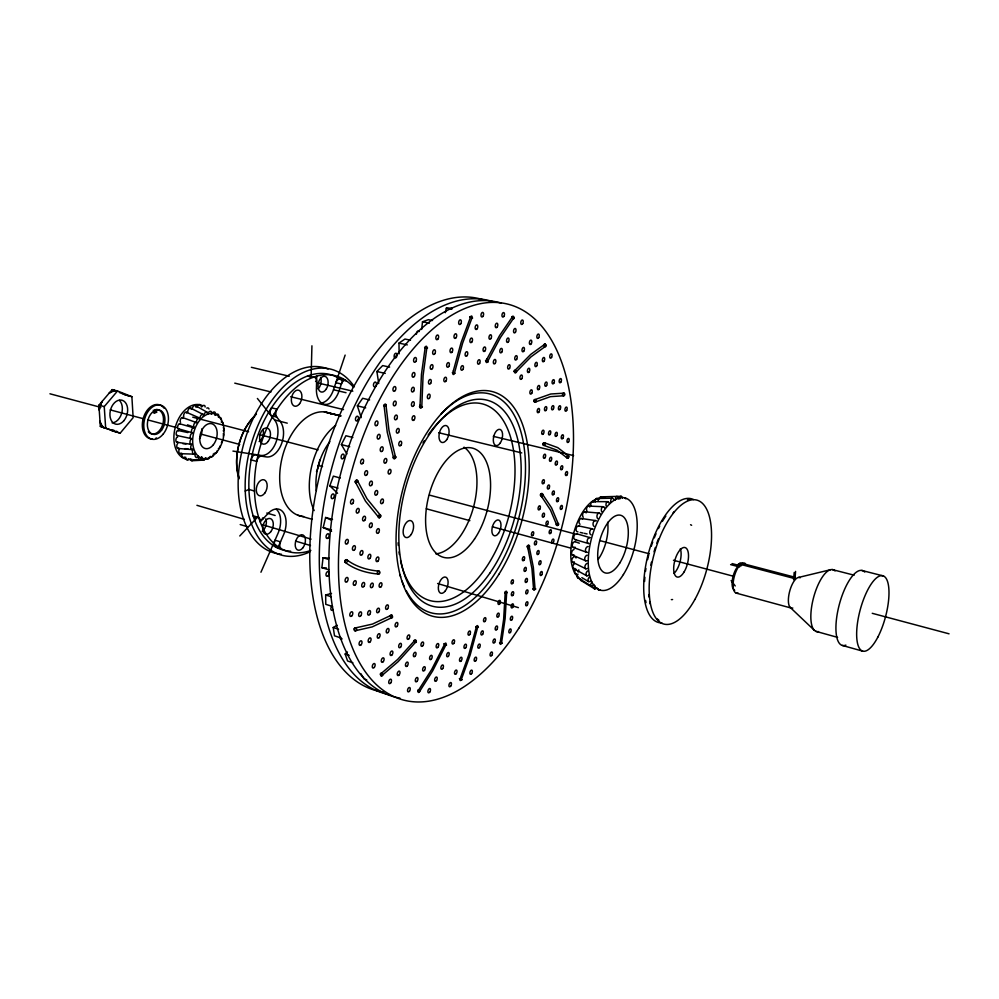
<?xml version="1.0" encoding="UTF-8"?>
<svg xmlns="http://www.w3.org/2000/svg" width="999" height="999" viewBox="0 0 999 999"><rect width="100%" height="100%" fill="white"/><g stroke="black" fill="none" stroke-linecap="round" stroke-linejoin="round"><path stroke-width="1.5" d="M311.126 376.76L311.925 345.804M316.745 376.173L316.408 388.911A19.306 11.626 -77 0 0 325.112 404.42A19.306 11.626 -77 0 0 339.011 391.046L343.119 378.833M793.593 579.707L794.193 572.439M794.992 578.658L795.579 571.403M421.665 329.458L422.502 321.765L428.396 319.68L432.53 320.517M328.696 569.767L321.878 567.682L323.052 557.742L329.133 558.191M445.317 312.712L446.328 308.192L451.898 308.104M331.556 531.368L323.214 527.559L325.624 517.482L332.505 519.455M320.08 403.109A19.268 11.651 -77 0 0 333.504 389.747L345.142 355.082M337.562 493.281L329.807 485.839L333.366 476.136L340.284 477.997M278.246 546.903L283.454 535.039A19.543 11.926 -73.2 0 0 283.366 512.537A19.543 11.926 -73.2 0 0 268.119 513.449L260.165 521.878M260.939 572.24L277.984 533.404A19.505 11.951 -73.2 0 0 276.361 509.265M346.903 453.983L341.383 444.592L345.916 435.739L352.859 437.5M361.238 417.607L357.355 405.856L362.649 398.289L369.593 399.937M120.155 433.179L133.142 417.657L131.88 396.703L117.507 390.996L112.175 389.622L98.913 405.182L100.337 426.373L120.155 433.179L100.337 426.373M105.644 427.834L104.246 406.593L117.507 390.996M383.616 405.432C384.478 407.654 388.786 404.233 384.128 405.157M239.76 535.976L257.417 517.32M378.721 383.529L376.898 371.516L382.667 365.572L389.61 367.12M352.872 662.787L347.577 660.988L345.167 654.02L347.452 651.985M738.386 565.996L742.07 563.399M399.113 353.871L398.988 343.107L404.957 339.036L410.489 340.209M341.221 638.036L334.528 635.826L333.216 627.509L337.163 625.237M544.892 344.168L530.719 354.408L515.022 370.329A1.399 0.724 -77.7 0 0 514.572 372.252A1.399 0.724 -77.7 0 0 515.559 372.54L531.031 356.818L544.93 346.753A1.374 0.699 -78.2 0 0 545.629 345.354A1.374 0.699 -78.2 0 0 545.217 344.118M245.217 491.058L248.888 489.435L254.458 491.021M156.568 412.312L153.334 412.587L156.568 412.312L156.443 409.99L154.97 409.602M478.371 627.272L475.811 626.698M332.517 606.468L325.761 604.32L325.674 594.967L331.531 593.443M475.761 626.598L478.384 627.235M798.701 577.41L830.394 569.755M459.453 678.696L461.963 679.695M461.913 679.757L459.503 678.758M191.858 460.726L203.709 460.127M193.681 459.79L199.95 459.54M600.724 496.865L621.066 496.291M596.628 498.489L612.287 498.214M592.482 501.61L607.717 501.685M427.472 348.027L424.587 347.452L425.961 347.777M184.877 448.688L187.899 448.776M180.095 453.696L193.681 454.095M588.461 506.093L603.259 506.705M321.878 567.682L326.436 567.981M182.904 443.681L186.001 443.943M177.947 448.439L191.87 449.6M584.702 511.8L599.088 513.074M563.898 393.169A1.336 1.161 -82.1 0 0 562.524 394.93A1.336 1.161 -82.1 0 0 564.485 395.354A1.336 1.161 -82.1 0 0 563.898 393.169L550.736 394.006L535.102 399.538A1.374 0.699 -77.2 0 0 534.315 401.186A1.374 0.699 -77.2 0 0 535.039 402.135L550.461 396.64L563.374 395.791A1.336 0.662 -77.3 0 0 564.223 394.867A1.336 0.662 -77.3 0 0 564.16 393.344M176.798 442.232L190.884 444.293M581.555 518.518L595.554 520.579M232.942 451.086L260.677 455.407A19.868 12.425 -75.4 0 0 275.824 442.719A19.868 12.425 -75.4 0 0 274.575 419.942L257.392 398.451M257.904 455.606L266.258 456.905A19.905 12.4 -75.4 0 0 281.393 444.18A19.905 12.4 -75.4 0 0 280.17 421.366L274.213 413.886M426.036 347.702L427.46 348.014M446.328 308.192L451.81 309.278M422.502 321.765L429.395 323.177M398.988 343.107L407.305 344.88M178.009 430.469L187.849 432.567M176.885 435.502L190.934 438.524M578.758 525.936L592.432 528.871M580.257 532.442L582.979 533.041M584.34 533.329L587.087 533.928M376.898 371.516L385.239 373.389M313.074 377.372L307.505 376.061A5.432 3.322 -77.1 0 1 310.277 377.085M315.559 381.356L316.608 381.606A5.482 3.334 -77 0 0 313.074 377.347M251.361 367.307L289.223 376.223M317.994 382.992L352.834 391.183M333.504 389.747L346.016 392.707M493.294 436.351L573.601 455.606M357.355 405.856L365.696 407.867M340.734 415.859L324.338 411.925L340.622 415.984M234.765 383.141L271.016 391.958M290.659 396.728L343.519 409.59M438.673 432.717L521.753 452.922M277.123 409.203L271.516 407.804A5.532 3.447 -76.1 0 0 271.141 415.646L276.748 417.058A5.582 3.472 -76.1 0 1 277.11 409.19M328.933 412.937L340.721 415.921M274.575 419.942L287.262 423.164M861.837 570.454L883.453 575.973M832.217 569.567L854.145 575.187M341.383 444.592L349.712 446.728M127.897 395.666L131.88 396.703M192.745 417.182L248.601 431.768M259.166 434.528L318.044 449.887M153.209 410.252L154.67 410.639L154.808 412.974M732.042 563.598L741.021 565.958M730.606 564.61L739.585 566.97M98.913 405.182L104.246 406.593M49.95 393.793L100.837 407.38M110.19 409.877L143.319 418.718M147.84 419.93L176.461 427.56M200.549 434.003L239.71 444.455M318.019 465.359L322.54 466.558M429.47 495.104L574.05 533.703M599.65 540.546L649.35 553.808M673.451 560.239L733.691 576.323M872.239 613.311L949.05 633.816M736.176 593.106L790.933 607.979M426.273 508.778L469.867 520.641M492.407 526.785L570.566 548.064M329.807 485.839L338.099 488.111M815.783 631.318L837.599 637.374M842.369 645.454L862.661 651.136M297.627 515.159L312.312 519.355M576.773 533.816L590.184 537.674A3.047 2.048 -73.9 0 0 587.287 540.222A3.047 2.048 -73.9 0 0 588.786 543.556M179.645 423.763L193.481 427.734M178.284 428.733L192.12 432.729M575.024 539.597L588.423 543.493M323.214 527.559L331.456 529.945M266.783 513.049L275.137 515.484M262.512 517.994L263.549 518.294A5.544 3.422 -73.4 0 1 258.641 517.432L253.122 515.796A5.495 3.409 -73.4 0 0 257.155 517.42M196.928 505.319L244.38 519.368M262.175 524.637L311.101 539.123M240.197 524.55L247.677 526.785M295.529 541.083L310.489 545.541M437.612 583.516L518.381 607.629M323.052 557.742L328.521 559.39M325.674 594.967L331.094 596.678M333.216 627.509L338.586 629.258M345.167 654.02L349.151 655.356M366.77 679.882L364.148 678.983L360.801 673.601M575.374 541.77L579.345 543.206M182.505 417.532L195.954 422.402M187.437 424.825L194.156 427.26M573.438 547.489L586.65 552.31M112.175 389.622L116.496 391.333M119.368 392.47L126.573 395.329M572.477 555.069L585.589 560.776M186.264 412.2L199.176 417.844M325.624 517.482L331.181 520.067M572.539 562.175L585.651 568.718M190.547 408.067L202.834 414.298M573.463 568.481L586.65 575.736M195.305 405.532L206.905 412.112M581.843 577.634L588.536 581.58M577.647 577.734L591.233 586.013M580.744 580.344L594.642 588.898M789.909 607.13L814.297 630.269M568.219 455.681L557.767 447.639L544.343 442.744A1.349 1.161 -77.1 0 0 542.907 444.468A1.349 1.161 -77.1 0 0 544.867 444.942A1.349 1.161 -77.1 0 0 544.343 442.744A1.349 0.674 -76.4 0 0 543.381 443.906A1.349 0.674 -76.4 0 0 543.731 445.354L556.98 450.162L567.245 458.017A1.311 0.637 -76.3 0 0 568.181 457.492A1.311 0.637 -76.3 0 0 568.306 455.819M731.106 580.569L735.214 585.951M574.325 561.888A3.009 1.898 -63.5 0 1 571.84 559.69A3.009 1.898 -63.5 0 1 575.436 556.918M575.911 557.579A3.009 1.898 -63.5 0 1 576.036 558.004M587.424 568.431A3.034 1.886 -63.5 0 1 584.865 567.307A3.034 1.886 -63.5 0 1 587.012 563.386M574.837 568.406A2.997 1.798 -61.2 0 1 572.777 567.145A2.997 1.798 -61.2 0 1 574.575 563.536M588.798 575.112A3.022 1.786 -61.2 0 1 586.051 574.924A3.022 1.786 -61.2 0 1 587.599 570.916M578.796 569.842A2.997 1.686 -59.6 0 1 578.146 571.99M576.51 573.651A2.997 1.686 -59.6 0 1 574.6 572.664A2.997 1.686 -59.6 0 1 576.073 569.23M590.846 580.719A3.009 1.673 -59.6 0 1 588.074 581.006A3.009 1.673 -59.6 0 1 589.447 577.06M578.883 577.622A2.985 1.561 -58.6 0 1 577.197 577.072A2.985 1.561 -58.6 0 1 577.984 574.15M593.968 584.465A2.997 1.548 -58.6 0 1 591.021 585.826A2.997 1.548 -58.6 0 1 591.92 582.005M582.067 580.094A2.972 1.424 -58.4 0 1 580.344 578.858M596.94 587.712A2.985 1.411 -58.4 0 1 594.48 588.773A2.985 1.411 -58.4 0 1 594.954 585.651M599.974 589.685A2.972 1.274 -58.7 0 1 598.239 588.898M624.55 498.014A2.972 1.224 88.9 0 1 625.849 498.888M604.095 496.99A2.972 1.374 88.4 0 1 605.107 496.953M619.792 499.025A2.985 1.349 88.4 0 1 620.866 496.328A2.985 1.349 88.4 0 1 622.377 498.126M599.35 499.05A2.972 1.498 88.4 0 1 601.71 497.514M615.446 499.987A2.997 1.486 88.4 0 1 616.595 496.428A2.997 1.486 88.4 0 1 618.369 499.063M595.104 502.11A2.985 1.636 89 0 1 595.754 499.013A2.985 1.636 89 0 1 597.577 498.988M598.126 500.087A2.985 1.636 89 0 1 598.251 500.599M610.826 502.11A3.009 1.623 89 0 1 611.85 498.351A3.009 1.623 89 0 1 613.898 500.324M590.946 506.031A2.997 1.748 -89.7 0 1 591.271 502.485A2.997 1.748 -89.7 0 1 593.356 501.973M606.193 506.143A3.022 1.748 -89.7 0 1 606.98 501.985A3.022 1.748 -89.7 0 1 609.34 503.521M587 511.213A3.009 1.861 -87.6 0 1 587.137 506.955A3.009 1.861 -87.6 0 1 589.772 507.005M601.798 511.85A3.022 1.848 -87.6 0 1 602.072 507.392A3.022 1.848 -87.6 0 1 604.757 508.041M583.279 517.282A3.009 1.948 -84.9 0 1 583.191 512.774A3.009 1.948 -84.9 0 1 586.113 512.887M597.664 518.593A3.034 1.936 -84.9 0 1 597.502 514.173A3.034 1.936 -84.9 0 1 600.387 513.961M580.019 524.238A3.022 1.998 -81.6 0 1 579.47 519.917A3.022 1.998 -81.6 0 1 582.529 519.168M594.018 526.348A3.034 1.998 -81.6 0 1 593.356 522.24A3.034 1.998 -81.6 0 1 596.253 520.929M577.934 531.868A3.022 2.035 -77.8 0 1 576.173 528.384A3.022 2.035 -77.8 0 1 579.27 526.148M591.021 534.777A3.047 2.035 -77.8 0 1 589.959 530.919A3.047 2.035 -77.8 0 1 592.944 529.083M575.786 539.635A3.022 2.048 -73.9 0 1 573.913 536.213A3.022 2.048 -73.9 0 1 577.285 534.115M575.024 547.115A3.022 2.023 -70 0 1 572.252 545.392A3.022 2.023 -70 0 1 574.999 541.708M587.412 552.335A3.047 2.023 -70 0 1 585.501 549.65A3.047 2.023 -70 0 1 588.236 546.49M578.583 577.197A41.471 19.456 -75.1 0 1 573.713 533.054A41.471 19.456 -75.1 0 1 600.187 498.226M607.642 522.29A29.62 13.886 -75.1 0 1 598.126 559.477M574.038 554.92A3.009 1.973 -66.5 0 1 571.565 553.221A3.009 1.973 -66.5 0 1 574.025 549.5M586.962 560.726A3.034 1.973 -66.5 0 1 584.69 558.791A3.034 1.973 -66.5 0 1 587.162 555.182M690.559 524.725A38.824 16.608 -75.1 0 1 691.633 525.299M672.589 599.525A38.824 16.608 -75.1 0 1 671.353 599.612M658.915 620.267A62.575 26.786 -75.1 0 1 657.33 618.93M650.099 603.821A62.575 26.786 -75.1 0 1 649.675 601.648M649.013 597.002A62.575 26.786 -75.1 0 1 648.801 594.542M650.824 565.172A62.575 26.786 -75.1 0 1 651.41 562.2M654.02 551.81A62.575 26.786 -75.1 0 1 655.369 547.44M656.842 543.131A62.575 26.786 -75.1 0 1 658.428 538.936M672.814 513.299A62.575 26.786 -75.1 0 1 674.263 511.575M646.028 602.672A62.487 26.861 -75.1 0 1 645.591 600.486M644.592 581.468A62.487 26.861 -75.1 0 1 644.879 577.235M645.504 571.44A62.487 26.861 -75.1 0 1 645.928 568.506M647.614 559.602A62.487 26.861 -75.1 0 1 648.688 555.144M651.236 546.341A62.487 26.861 -75.1 0 1 652.709 542.045M654.308 537.862A62.487 26.861 -75.1 0 1 656.006 533.791M658.428 528.596A62.487 26.861 -75.1 0 1 659.702 526.111M662.349 521.416A62.487 26.861 -75.1 0 1 665.821 516.071M687.424 499.9A62.487 26.861 -75.1 0 1 689.397 499.962M661.85 622.901A64.011 27.522 -75.1 0 1 648.014 554.957A64.011 27.522 -75.1 0 1 693.506 499.537M680.344 548.688A15.222 6.556 -75.1 0 1 674 573.401M845.866 645.104A38.761 13.424 -75.1 0 1 839.085 605.369A38.761 13.424 -75.1 0 1 864.747 572.077M818.531 631.58A32.005 11.501 -75.1 0 1 813.661 597.252A32.005 11.501 -75.1 0 1 835.027 570.953M792.806 608.029A15.847 5.919 -75.1 0 1 789.447 592.17A15.847 5.919 -75.1 0 1 800.174 577.797M734.715 590.309A13.249 5.307 -75.1 0 1 733.204 575.861A13.249 5.307 -75.1 0 1 741.807 564.785M738.074 593.006A15.572 6.219 -75.1 0 1 734.165 577.01A15.572 6.219 -75.1 0 1 745.466 563.698M152.173 438.998A17.57 11.876 -75.1 0 1 144.018 416.084A17.57 11.876 -75.1 0 1 164.011 408.141M156.543 437.949A17.57 11.876 -75.1 0 1 155.669 438.324M156.231 409.44A12.537 8.479 -75.1 0 1 162.45 425.337A12.537 8.479 -75.1 0 1 148.302 431.793M399.925 698.076A204.021 109.266 -75.1 0 1 340.284 475.037A204.021 109.266 -75.1 0 1 501.361 303.172M345.092 560.414A1.536 1.236 -53.1 0 1 347.277 560.214A1.536 1.236 -53.1 0 1 346.291 562.487A1.536 1.236 -53.1 0 1 344.755 561.176M441.158 413.873A113.299 60.127 -75.1 0 1 520.491 430.407A113.299 60.127 -75.1 0 1 491.058 579.22A113.299 60.127 -75.1 0 1 406.218 590.584M404.433 586.937A113.299 60.127 -75.1 0 1 402.035 581.043M400.624 576.848A113.299 60.127 -75.1 0 1 400.012 574.75M383.304 692.07A202.647 110.277 -75.1 0 1 320.629 471.091A202.647 110.277 -75.1 0 1 482.604 299.588M389.51 694.717A203.334 109.778 -75.1 0 1 331.556 468.718A203.334 109.778 -75.1 0 1 494.567 302.235M416.471 334.128A2.398 1.361 -78.4 0 1 417.395 331.356A2.398 1.361 -78.4 0 1 419.056 331.593M333.129 609.552A2.41 1.386 -72.1 0 1 330.944 609.465A2.41 1.386 -72.1 0 1 332.155 605.943M342.12 638.848A2.385 1.349 -71.6 0 1 340.659 638.923A2.385 1.349 -71.6 0 1 340.409 636.838M428.159 435.04A101.761 54.208 -75.1 0 1 509.515 433.878A101.761 54.208 -75.1 0 1 477.634 578.671A101.761 54.208 -75.1 0 1 400.524 560.589M399.375 554.482A101.761 54.208 -75.1 0 1 399.013 551.96M398.301 545.454A101.761 54.208 -75.1 0 1 398.114 542.769M422.989 442.982A101.761 54.208 -75.1 0 1 424.438 440.646M464.011 447.177A56.206 30.295 -75.1 0 1 473.651 506.605A56.206 30.295 -75.1 0 1 435.839 553.858M191.858 459.24A28.059 18.444 -75.1 0 1 174.688 429.807A28.059 18.444 -75.1 0 1 202.647 405.769M202.023 428.658A12.75 8.392 -75.1 0 1 199.45 438.886M191.583 443.968A2.585 1.224 -81.8 0 1 189.972 442.532A2.585 1.224 -81.8 0 1 191.346 439.185M177.622 441.795A2.585 1.236 -81.8 0 1 175.874 440.247A2.585 1.236 -81.8 0 1 177.622 437.15M191.383 438.461A2.585 1.186 -78 0 1 190.272 436.163A2.585 1.186 -78 0 1 192.058 433.466M177.46 435.377A2.585 1.199 -78 0 1 176.274 432.767A2.585 1.199 -78 0 1 178.409 430.781M192.345 432.729A2.585 1.174 -73.9 0 1 191.683 429.87A2.585 1.174 -73.9 0 1 193.769 427.897M178.771 428.658A2.585 1.186 -73.9 0 1 177.872 425.761A2.585 1.186 -73.9 0 1 180.17 424.288M194.056 427.21A2.585 1.199 -70 0 1 194.218 423.751A2.585 1.199 -70 0 1 196.353 422.852M180.607 422.327A2.585 1.211 -70 0 1 180.881 418.656A2.585 1.211 -70 0 1 183.004 418.306M196.741 422.265A2.585 1.249 -66.2 0 1 197.615 418.593A2.585 1.249 -66.2 0 1 199.625 418.706M183.816 416.608A2.572 1.274 -66.2 0 1 184.678 412.937A2.572 1.274 -66.2 0 1 186.726 413.062M200.087 418.256A2.585 1.336 -62.9 0 1 201.798 414.51A2.585 1.336 -62.9 0 1 203.297 416.158M187.8 412A2.572 1.349 -62.9 0 1 189.186 408.504A2.572 1.349 -62.9 0 1 191.096 409.103M203.871 415.434A2.572 1.436 -60.1 0 1 206.006 412.125A2.572 1.436 -60.1 0 1 207.305 414.11M192.295 409.215A2.572 1.449 -60.1 0 1 194.068 405.681A2.572 1.449 -60.1 0 1 195.804 407.105M207.804 414.011A2.572 1.548 -58.1 0 1 210.439 411.238A2.572 1.548 -58.1 0 1 211.164 413.973M196.953 407.08A2.56 1.548 -58.1 0 1 199.113 404.595A2.56 1.548 -58.1 0 1 200.624 405.994M211.638 414.073A2.56 1.661 -57 0 1 214.535 412.013A2.56 1.661 -57 0 1 214.822 415.109M201.598 407.068A2.547 1.661 -57 0 1 203.858 405.382A2.547 1.661 -57 0 1 205.12 407.018M215.522 415.022A2.56 1.773 -57 0 1 218.107 414.323A2.56 1.773 -57 0 1 218.344 417.07M206.768 408.116A2.547 1.773 -57 0 1 208.991 409.041M219.256 417.582A2.547 1.873 -58.3 0 1 221.229 419.98M221.204 421.965A2.547 1.961 -61.1 0 1 222.777 425.099M223.277 427.684A2.535 2.023 -65.3 0 1 223.264 430.919M223.239 433.728A2.535 2.06 -70.7 0 1 223.314 436.001M222.178 441.133A2.535 2.06 -76.7 0 1 221.328 442.794M219.98 446.066A2.535 2.035 -82.5 0 1 218.331 448.638M216.945 451.024A2.547 1.986 -87.3 0 1 214.323 453.196M213.311 453.946A2.547 1.911 89.2 0 1 212.412 456.543A2.547 1.911 89.2 0 1 210.265 456.368M209.34 457.167A2.547 1.823 87.3 0 1 207.929 459.178A2.547 1.823 87.3 0 1 206.031 458.029M205.282 457.967A2.56 1.711 86.7 0 1 203.309 460.077A2.56 1.711 86.7 0 1 201.898 456.93M192.907 460.102A2.547 1.711 86.7 0 1 190.11 458.941M201.398 457.092A2.572 1.598 87.4 0 1 199.513 459.478A2.572 1.598 87.4 0 1 198.314 455.944M188.649 458.941A2.56 1.598 87.4 0 1 186.763 459.865A2.56 1.598 87.4 0 1 185.689 457.13M197.852 455.906A2.572 1.486 89 0 1 195.742 457.13A2.572 1.486 89 0 1 195.292 453.321M184.353 457.03A2.56 1.486 89 0 1 182.342 456.93A2.56 1.486 89 0 1 182.168 453.496M194.88 453.084A2.585 1.374 -88.5 0 1 192.807 453.346A2.585 1.374 -88.5 0 1 193.019 449.463M181.119 453.022A2.572 1.386 -88.5 0 1 179.121 452.772A2.572 1.386 -88.5 0 1 179.42 449.075M192.795 448.901A2.585 1.286 -85.4 0 1 190.859 448.426A2.585 1.286 -85.4 0 1 191.683 444.642M178.684 448.027A2.572 1.299 -85.4 0 1 176.873 447.065A2.572 1.299 -85.4 0 1 177.747 443.494M119.356 400.349A12.338 8.579 -75.1 0 1 121.516 413.823A12.338 8.579 -75.1 0 1 112.113 422.877M113.749 430.082A20.117 13.986 -75.1 0 1 111.488 430.482A32.88 1.399 17.6 0 0 116.371 432.142A32.305 19.88 -29.1 0 1 116.683 431.118M128.084 395.716A32.83 2.073 17.8 0 1 123.202 393.993M303.609 516.508A53.521 32.143 -75.1 0 1 282.779 455.232A53.521 32.143 -75.1 0 1 331.768 414.21M310.851 550.424A91.034 54.695 -75.1 0 1 259.116 450.636A91.034 54.695 -75.1 0 1 353.346 387.05M290.647 551.211A90.834 54.82 -75.1 0 1 254.957 443.981A90.834 54.82 -75.1 0 1 341.708 380.182M309.902 551.835A96.191 58.054 -75.1 0 1 250.462 446.928A96.191 58.054 -75.1 0 1 354.395 386.788M314.161 510.576A54.121 31.756 -75.1 0 1 335.689 425.337M316.358 490.759A43.894 25.749 -75.1 0 1 329.87 441.695M319.767 459.765A25.237 15.272 -75.1 0 1 316.496 471.665M281.368 554.22A95.929 58.217 -75.1 0 1 242.769 447.515A95.929 58.217 -75.1 0 1 328.109 368.993M265.771 518.843A8.129 5.007 -73.2 0 1 262.138 531.356M320.567 377.31A8.029 4.883 -77.1 0 1 318.094 388.948M263.012 429.37A8.279 5.207 -75.4 0 1 259.141 441.57M239.223 477.659A43.494 27.123 -75.1 0 1 254.67 416.458M239.036 478.846A46.129 28.721 -75.1 0 1 256.431 414.148M420.042 405.219L420.03 407.117A1.498 0.837 -76.8 0 0 420.916 408.154A1.498 0.837 -76.8 0 0 421.803 406.343L423.077 375.674L426.848 347.864A1.511 0.849 -78.1 0 0 426.286 346.253A1.511 0.849 -78.1 0 0 425.162 347.615L421.466 374.238L420.042 405.219M422.415 406.705L419.43 406.705L422.377 406.855M417.707 690.396C419.43 694.055 421.241 689.934 417.719 690.321M505.182 592.956L503.658 619.218L500.137 643.119A1.336 0.662 -72.9 0 0 500.574 644.33A1.336 0.662 -72.9 0 0 501.535 642.981L505.119 618.643L506.68 592.057A1.336 0.674 -73.8 0 0 505.956 591.283A1.336 0.674 -73.8 0 0 505.182 592.956C503.409 590.709 510.289 593.244 505.182 592.956M738.536 563.848L738.348 566.645L739.784 565.634L739.972 562.849L795.104 577.285A15.809 5.919 -75.1 0 0 793.706 578.334L738.536 563.848M535.626 588.973L533.004 589.01L535.626 588.973M469.917 316.895L472.627 318.044L469.98 316.82M485.576 360.527L488.174 361.75L485.576 360.527M453.321 370.916L452.872 372.839A1.474 0.812 -77.6 0 0 453.321 374.475A1.474 0.812 -77.6 0 0 454.433 373.251L455.057 373.364L452.285 372.739L454.433 373.251L462.574 343.306L471.89 318.157A1.474 0.799 -78.7 0 0 471.828 316.183A1.474 0.799 -78.7 0 0 470.654 316.783L461.126 342.445L453.321 370.916M476.361 626.91L468.806 654.732L460.127 678.783A1.374 0.699 -72 0 0 460.189 680.456A1.374 0.699 -72 0 0 461.301 679.62L470.129 655.144L477.772 626.972A1.361 0.699 -73 0 0 477.385 625.611A1.361 0.699 -73 0 0 476.361 626.91L476.461 626.935M444.068 643.856L446.59 645.054L444.118 643.818M444.755 643.918L431.693 669.455L418.531 690.184A1.424 0.737 -71.4 0 0 418.156 692.12A1.424 0.737 -71.4 0 0 419.28 691.97L432.679 670.853L445.891 644.992A1.399 0.724 -72.4 0 0 445.904 643.219A1.399 0.724 -72.4 0 0 444.755 643.918L444.755 643.918M487.1 358.791L486.313 360.402A1.436 0.774 -77.9 0 0 486.288 362.35A1.436 0.774 -77.9 0 0 487.425 361.863L500.487 337.425L513.249 318.743A1.424 0.749 -78.7 0 0 513.636 316.758A1.424 0.749 -78.7 0 0 512.599 316.571L499.562 335.614L487.1 358.791M415.472 642.345L398.089 661.688L381.643 675.774A1.474 0.799 -71.3 0 1 380.681 675.137A1.474 0.799 -71.3 0 1 381.493 673.239L397.652 659.44L414.822 640.347A1.436 0.762 -72.2 0 1 415.934 640.384A1.436 0.762 -72.2 0 1 415.472 642.345M502.135 643.319L499.537 642.819L502.135 643.306M391.408 617.844L372.24 626.885L355.107 630.781A1.511 0.849 -71.9 0 1 354.495 629.395A1.511 0.849 -71.9 0 1 355.656 627.872L372.465 624.075L391.383 615.184A1.474 0.799 -72.5 0 1 392.282 616.008A1.474 0.799 -72.5 0 1 391.408 617.844M378.209 574.025C366.583 573.076 354.895 569.617 345.479 562.537A1.536 0.887 -73.1 0 1 345.354 560.589A1.536 0.887 -73.1 0 1 346.703 559.752C355.956 566.733 367.445 570.154 378.883 571.116A1.498 0.837 -73.2 0 1 379.395 572.652A1.498 0.837 -73.2 0 1 378.209 574.025M346.091 380.656L340.572 379.383A5.307 3.172 -77.1 0 0 335.864 382.717L341.383 384.003A5.357 3.184 -77.1 0 1 346.104 380.644M386.089 405.107L385.976 405.082A1.548 0.887 -76.7 0 0 384.965 404.145A1.548 0.887 -76.7 0 0 384.116 406.081L387.225 432.117L393.706 458.316A1.511 0.862 -75.6 0 0 394.892 458.529A1.511 0.862 -75.6 0 0 395.379 456.443L389.011 430.606L385.976 405.082M261.476 456.168L255.881 454.657A5.557 3.484 -74.7 0 0 251.136 459.89L256.731 461.401A5.594 3.496 -74.8 0 1 261.476 456.156M280.469 541.845L275 540.197A5.382 3.259 -72.9 0 0 275.811 547.102L281.268 548.751A5.432 3.272 -72.9 0 1 280.457 541.845M378.871 517.557L365.522 501.211L355.644 482.554A1.548 0.899 -74.9 0 1 356.044 480.407A1.548 0.899 -74.9 0 1 357.342 480.457L367.008 498.776L380.157 514.922A1.511 0.862 -74.3 0 1 380.169 516.908A1.511 0.862 -74.3 0 1 378.871 517.557M541.683 496.728L541.046 495.929A1.324 0.662 -75.6 0 1 541.096 494.18A1.324 0.662 -75.6 0 1 542.107 493.631L551.61 507.892L558.104 523.451A1.299 0.637 -75.1 0 1 557.742 525.249A1.299 0.637 -75.1 0 1 556.83 525.249L550.437 509.977L541.683 496.728M527.959 548.563L527.634 547.277A1.324 0.662 -74.6 0 1 528.071 545.454A1.324 0.662 -74.6 0 1 528.995 545.566L533.341 567.295L535.027 588.473A1.311 0.637 -74 0 1 534.328 590.147A1.311 0.637 -74 0 1 533.603 589.51L531.943 568.718L527.959 548.563M623.401 574.537A47.74 21.928 -75.1 0 0 626.498 498.426A47.74 21.928 -75.1 0 0 588.286 559.14A47.74 21.928 -75.1 0 0 623.401 574.537M619.792 562.986A29.833 13.699 -75.1 0 0 621.515 515.559A29.833 13.699 -75.1 0 0 597.727 553.771A29.833 13.699 -75.1 0 0 619.792 562.986M694.854 599.525A64.136 27.41 -75.1 0 0 697.09 500.174A64.136 27.41 -75.1 0 0 649.175 586.575A64.136 27.41 -75.1 0 0 694.854 599.525M684.215 571.765A15.26 6.518 -75.1 0 0 685.376 547.652A15.26 6.518 -75.1 0 0 673.701 567.432A15.26 6.518 -75.1 0 0 684.215 571.765M877.771 637.262A39.011 13.137 -75.1 0 0 883.715 576.098A39.011 13.137 -75.1 0 0 857.005 627.072A39.011 13.137 -75.1 0 0 877.771 637.262M163.224 434.016A17.582 11.876 -75.1 0 0 161.301 405.344A17.582 11.876 -75.1 0 0 143.831 427.048A17.582 11.876 -75.1 0 0 163.224 434.016M161.551 430.207A12.55 8.467 -75.1 0 0 159.503 410.04A12.55 8.467 -75.1 0 0 147.44 426.161A12.55 8.467 -75.1 0 0 161.551 430.207M518.731 628.359A204.72 108.741 -75.1 0 0 510.826 304.982A204.72 108.741 -75.1 0 0 338.536 573.264A204.72 108.741 -75.1 0 0 518.731 628.359M379.495 573.513A1.498 1.236 -84.9 0 0 378.783 571.091A1.498 1.236 -84.9 0 0 377.385 573.114A1.498 1.236 -84.9 0 0 379.495 573.513M390.222 616.221A1.474 1.061 60.6 0 0 392.045 617.832A1.474 1.061 60.6 0 0 391.92 615.496A1.474 1.061 60.6 0 0 390.222 616.221M354.295 628.596A1.511 1.211 86.1 0 0 355.444 630.831A1.511 1.211 86.1 0 0 356.406 628.546A1.511 1.211 86.1 0 0 354.295 628.596M414.185 641.358A1.436 0.724 39.4 0 0 416.246 642.27A1.436 0.724 39.4 0 0 415.01 640.421A1.436 0.724 39.4 0 0 414.185 641.358M380.432 674.313A1.461 0.987 55.1 0 0 382.355 675.736A1.461 0.987 55.1 0 0 381.918 673.463A1.461 0.987 55.1 0 0 380.432 674.313M527.822 547.315A1.336 0.874 -14.3 0 0 529.62 546.116A1.336 0.874 -14.3 0 0 527.522 545.829A1.336 0.874 -14.3 0 0 527.822 547.315M541.608 495.941A1.336 1.086 -38.7 0 0 542.632 493.968A1.336 1.086 -38.7 0 0 540.496 494.43A1.336 1.086 -38.7 0 0 541.608 495.941M557.005 525.287A1.299 0.899 -17 0 0 558.716 524.013A1.299 0.899 -17 0 0 556.655 523.763A1.299 0.899 -17 0 0 557.005 525.287M567.807 458.017A1.311 1.086 -42.8 0 0 568.756 456.019A1.311 1.086 -42.8 0 0 566.645 456.518A1.311 1.086 -42.8 0 0 567.807 458.017M533.916 400.512A1.361 1.099 65.1 0 0 535.564 402.098A1.361 1.099 65.1 0 0 535.714 399.875A1.361 1.099 65.1 0 0 533.916 400.512M514.235 371.478A1.399 0.874 41.3 0 0 516.308 372.39A1.399 0.874 41.3 0 0 515.334 370.429A1.399 0.874 41.3 0 0 514.235 371.478M543.756 345.292A1.374 1.086 61.5 0 0 545.554 346.665A1.374 1.086 61.5 0 0 545.417 344.405A1.374 1.086 61.5 0 0 543.756 345.292M511.863 317.719A1.424 0.849 38.8 0 0 513.998 318.594A1.424 0.849 38.8 0 0 512.912 316.671A1.424 0.849 38.8 0 0 511.863 317.719M394.043 458.366A1.511 0.924 -17.1 0 0 395.991 456.943A1.511 0.924 -17.1 0 0 393.594 456.843A1.511 0.924 -17.1 0 0 394.043 458.366M379.62 517.519A1.511 1.186 -44.6 0 0 380.631 515.222A1.511 1.186 -44.6 0 0 378.284 515.959A1.511 1.186 -44.6 0 0 379.62 517.519M355.994 482.604A1.548 1.011 -22.1 0 0 357.954 480.994A1.548 1.011 -22.1 0 0 355.532 480.919A1.548 1.011 -22.1 0 0 355.994 482.604M362.937 463.149A2.485 1.436 -75.4 0 0 362.762 459.178A2.485 1.436 -75.4 0 0 360.564 462.375A2.485 1.436 -75.4 0 0 362.937 463.149M366.97 474.625A2.473 1.424 -75.2 0 0 366.783 470.691A2.473 1.424 -75.2 0 0 364.61 473.888A2.473 1.424 -75.2 0 0 366.97 474.625M371.715 485.027A2.46 1.411 -75 0 0 371.578 481.106A2.46 1.411 -75 0 0 369.393 484.265A2.46 1.411 -75 0 0 371.715 485.027M377.01 494.443A2.435 1.386 -74.8 0 0 376.948 490.521A2.435 1.386 -74.8 0 0 374.75 493.581A2.435 1.386 -74.8 0 0 377.01 494.443M382.717 502.984A2.423 1.374 -74.7 0 0 382.767 499.038A2.423 1.374 -74.7 0 0 380.532 501.973A2.423 1.374 -74.7 0 0 382.717 502.984M401.061 445.067A2.423 1.361 -76 0 0 400.861 441.208A2.423 1.361 -76 0 0 398.788 444.38A2.423 1.361 -76 0 0 401.061 445.067M398.651 432.267A2.435 1.374 -76.2 0 0 398.376 428.434A2.435 1.374 -76.2 0 0 396.341 431.68A2.435 1.374 -76.2 0 0 398.651 432.267M396.69 419.056A2.448 1.386 -76.5 0 0 396.591 415.097A2.448 1.386 -76.5 0 0 394.443 418.144A2.448 1.386 -76.5 0 0 396.69 419.056M395.517 405.107A2.448 1.399 -76.8 0 0 395.404 401.123A2.448 1.399 -76.8 0 0 393.256 404.183A2.448 1.399 -76.8 0 0 395.517 405.107M395.304 390.447A2.46 1.411 -77.1 0 0 394.992 386.551A2.46 1.411 -77.1 0 0 392.944 389.822A2.46 1.411 -77.1 0 0 395.304 390.447M429.483 398.039A2.398 1.336 -77.1 0 0 429.383 394.155A2.398 1.336 -77.1 0 0 427.335 397.165A2.398 1.336 -77.1 0 0 429.483 398.039M430.681 383.341A2.398 1.336 -77.4 0 0 430.494 379.483A2.398 1.336 -77.4 0 0 428.484 382.58A2.398 1.336 -77.4 0 0 430.681 383.341M432.442 368.506A2.41 1.336 -77.7 0 0 432.192 364.66A2.41 1.336 -77.7 0 0 430.219 367.819A2.41 1.336 -77.7 0 0 432.442 368.506M434.877 353.634A2.41 1.349 -78 0 0 434.59 349.787A2.41 1.349 -78 0 0 432.642 352.972A2.41 1.349 -78 0 0 434.877 353.634M438.074 338.873A2.41 1.349 -78.3 0 0 437.799 335.015A2.41 1.349 -78.3 0 0 435.851 338.186A2.41 1.349 -78.3 0 0 438.074 338.873M462.962 369.33A2.348 1.274 -77.7 0 0 462.637 365.646A2.348 1.274 -77.7 0 0 460.801 368.831A2.348 1.274 -77.7 0 0 462.962 369.33M467.182 355.507A2.348 1.274 -78 0 0 467.008 351.723A2.348 1.274 -78 0 0 465.097 354.745A2.348 1.274 -78 0 0 467.182 355.507M471.978 341.82A2.348 1.274 -78.3 0 0 471.728 338.074A2.348 1.274 -78.3 0 0 469.867 341.159A2.348 1.274 -78.3 0 0 471.978 341.82M477.26 328.634A2.348 1.261 -78.5 0 0 476.985 324.9A2.348 1.261 -78.5 0 0 475.149 328.022A2.348 1.261 -78.5 0 0 477.26 328.634M483.091 316.146A2.348 1.261 -78.8 0 0 482.817 312.412A2.348 1.261 -78.8 0 0 480.994 315.509A2.348 1.261 -78.8 0 0 483.091 316.146M495.292 363.211A2.285 1.211 -77.9 0 0 495.192 359.49A2.285 1.211 -77.9 0 0 493.331 362.4A2.285 1.211 -77.9 0 0 495.292 363.211M501.798 352.073A2.285 1.211 -78.1 0 0 501.61 348.414A2.285 1.211 -78.1 0 0 499.8 351.398A2.285 1.211 -78.1 0 0 501.798 352.073M508.528 341.633A2.273 1.199 -78.3 0 0 508.304 338.012A2.273 1.199 -78.3 0 0 506.543 341.046A2.273 1.199 -78.3 0 0 508.528 341.633M515.521 332.068A2.273 1.186 -78.5 0 0 515.272 328.471A2.273 1.186 -78.5 0 0 513.536 331.518A2.273 1.186 -78.5 0 0 515.521 332.068M522.739 323.626A2.26 1.174 -78.6 0 0 522.514 320.017A2.26 1.174 -78.6 0 0 520.779 323.039A2.26 1.174 -78.6 0 0 522.739 323.626M521.803 378.621A2.235 1.149 -77.6 0 0 521.728 375.025A2.235 1.149 -77.6 0 0 519.93 377.872A2.235 1.149 -77.6 0 0 521.803 378.621M529.27 371.79A2.223 1.136 -77.7 0 0 529.133 368.244A2.223 1.136 -77.7 0 0 527.397 371.153A2.223 1.136 -77.7 0 0 529.27 371.79M536.75 365.846A2.21 1.124 -77.8 0 0 536.575 362.337A2.21 1.124 -77.8 0 0 534.877 365.272A2.21 1.124 -77.8 0 0 536.75 365.846M544.193 360.976A2.198 1.111 -77.9 0 0 544.03 357.48A2.198 1.111 -77.9 0 0 542.345 360.402A2.198 1.111 -77.9 0 0 544.193 360.976M551.573 357.38A2.185 1.099 -78 0 0 551.436 353.896A2.185 1.099 -78 0 0 549.75 356.78A2.185 1.099 -78 0 0 551.573 357.38M538.961 412.013A2.173 1.099 -77 0 0 538.961 408.491A2.173 1.099 -77 0 0 537.187 411.238A2.173 1.099 -77 0 0 538.961 412.013M546.253 410.089A2.16 1.086 -77.1 0 0 546.178 406.618A2.16 1.086 -77.1 0 0 544.467 409.44A2.16 1.086 -77.1 0 0 546.253 410.089M553.346 409.066A2.148 1.074 -77.1 0 0 553.221 405.656A2.148 1.074 -77.1 0 0 551.548 408.516A2.148 1.074 -77.1 0 0 553.346 409.066M560.177 409.115A2.135 1.061 -77.1 0 0 560.039 405.744A2.135 1.061 -77.1 0 0 558.404 408.628A2.135 1.061 -77.1 0 0 560.177 409.115M566.67 410.427A2.123 1.049 -77.1 0 0 566.545 407.08A2.123 1.049 -77.1 0 0 564.922 409.94A2.123 1.049 -77.1 0 0 566.67 410.427M545.067 457.654A2.148 1.074 -76.2 0 0 545.067 454.22A2.148 1.074 -76.2 0 0 543.331 456.98A2.148 1.074 -76.2 0 0 545.067 457.654M551.198 460.576A2.123 1.061 -76.2 0 0 551.111 457.23A2.123 1.061 -76.2 0 0 549.438 460.064A2.123 1.061 -76.2 0 0 551.198 460.576M556.868 464.473A2.11 1.049 -76.1 0 0 556.93 461.063A2.11 1.049 -76.1 0 0 555.194 463.723A2.11 1.049 -76.1 0 0 556.868 464.473M562.2 469.143A2.098 1.036 -76.1 0 0 562.237 465.771A2.098 1.036 -76.1 0 0 560.539 468.469A2.098 1.036 -76.1 0 0 562.2 469.143M567.007 474.9A2.085 1.024 -76 0 0 567.045 471.553A2.085 1.024 -76 0 0 565.359 474.225A2.085 1.024 -76 0 0 567.007 474.9M539.835 509.14A2.123 1.049 -75.3 0 0 539.785 505.806A2.123 1.049 -75.3 0 0 538.074 508.628A2.123 1.049 -75.3 0 0 539.835 509.14M543.906 516.533A2.11 1.049 -75.2 0 0 543.98 513.149A2.11 1.049 -75.2 0 0 542.232 515.834A2.11 1.049 -75.2 0 0 543.906 516.533M547.639 524.4A2.098 1.036 -75.1 0 0 547.652 521.066A2.098 1.036 -75.1 0 0 545.941 523.813A2.098 1.036 -75.1 0 0 547.639 524.4M550.824 532.966A2.098 1.024 -75 0 0 550.811 529.695A2.098 1.024 -75 0 0 549.138 532.455A2.098 1.024 -75 0 0 550.824 532.966M553.359 542.345A2.085 1.011 -74.8 0 0 553.359 539.085A2.085 1.011 -74.8 0 0 551.685 541.833A2.085 1.011 -74.8 0 0 553.359 542.345M524.013 560.102A2.123 1.061 -74.4 0 0 524.138 556.68A2.123 1.061 -74.4 0 0 522.327 559.34A2.123 1.061 -74.4 0 0 524.013 560.102M525.686 570.704A2.123 1.049 -74.2 0 0 525.749 567.357A2.123 1.049 -74.2 0 0 523.976 570.092A2.123 1.049 -74.2 0 0 525.686 570.704M526.873 581.705A2.11 1.036 -74.1 0 0 526.885 578.409A2.11 1.036 -74.1 0 0 525.137 581.193A2.11 1.036 -74.1 0 0 526.873 581.705M527.36 593.294A2.11 1.036 -73.9 0 0 527.547 589.909A2.11 1.036 -73.9 0 0 525.736 592.507A2.11 1.036 -73.9 0 0 527.36 593.294M527.347 605.057A2.098 1.024 -73.7 0 0 527.372 601.773A2.098 1.024 -73.7 0 0 525.636 604.545A2.098 1.024 -73.7 0 0 527.347 605.057M499.712 603.833A2.16 1.086 -73.6 0 0 499.875 600.387A2.16 1.086 -73.6 0 0 498.002 603.059A2.16 1.086 -73.6 0 0 499.712 603.833M498.576 616.508A2.148 1.074 -73.3 0 0 498.676 613.124A2.148 1.074 -73.3 0 0 496.828 615.884A2.148 1.074 -73.3 0 0 498.576 616.508M496.853 629.482A2.148 1.074 -73.1 0 0 497.09 626.023A2.148 1.074 -73.1 0 0 495.179 628.621A2.148 1.074 -73.1 0 0 496.853 629.482M494.63 642.432A2.148 1.074 -72.9 0 0 494.855 638.998A2.148 1.074 -72.9 0 0 492.944 641.62A2.148 1.074 -72.9 0 0 494.63 642.432M491.745 655.444A2.148 1.074 -72.7 0 0 491.97 652.01A2.148 1.074 -72.7 0 0 490.059 654.645A2.148 1.074 -72.7 0 0 491.745 655.444M469.792 634.502A2.198 1.124 -72.8 0 0 469.942 631.006A2.198 1.124 -72.8 0 0 467.994 633.753A2.198 1.124 -72.8 0 0 469.792 634.502M465.696 647.789A2.198 1.124 -72.6 0 0 465.971 644.23A2.198 1.124 -72.6 0 0 463.961 646.84A2.198 1.124 -72.6 0 0 465.696 647.789M461.263 660.789A2.198 1.124 -72.3 0 0 461.476 657.267A2.198 1.124 -72.3 0 0 459.49 659.977A2.198 1.124 -72.3 0 0 461.263 660.789M456.306 673.601A2.21 1.124 -72.1 0 0 456.481 670.092A2.21 1.124 -72.1 0 0 454.495 672.851A2.21 1.124 -72.1 0 0 456.306 673.601M450.749 686.063A2.21 1.124 -71.8 0 0 450.911 682.567A2.21 1.124 -71.8 0 0 448.926 685.351A2.21 1.124 -71.8 0 0 450.749 686.063M438.062 647.127A2.248 1.174 -72.4 0 0 438.149 643.568A2.248 1.174 -72.4 0 0 436.138 646.44A2.248 1.174 -72.4 0 0 438.062 647.127M431.418 658.99A2.26 1.186 -72.1 0 0 431.643 655.369A2.26 1.186 -72.1 0 0 429.558 658.116A2.26 1.186 -72.1 0 0 431.418 658.99M424.538 670.304A2.273 1.186 -71.9 0 0 424.687 666.708A2.273 1.186 -71.9 0 0 422.614 669.555A2.273 1.186 -71.9 0 0 424.538 670.304M417.245 681.081A2.285 1.199 -71.6 0 0 417.357 677.497A2.285 1.199 -71.6 0 0 415.284 680.406A2.285 1.199 -71.6 0 0 417.245 681.081M409.515 691.121A2.285 1.211 -71.4 0 0 409.627 687.524A2.285 1.211 -71.4 0 0 407.53 690.446A2.285 1.211 -71.4 0 0 409.515 691.121M409.078 638.586A2.31 1.236 -72.2 0 0 409.128 634.939A2.31 1.236 -72.2 0 0 407.043 637.911A2.31 1.236 -72.2 0 0 409.078 638.586M400.649 647.077A2.323 1.249 -72 0 0 400.836 643.356A2.323 1.249 -72 0 0 398.676 646.191A2.323 1.249 -72 0 0 400.649 647.077M392.12 654.757A2.335 1.261 -71.8 0 0 392.232 651.036A2.335 1.261 -71.8 0 0 390.072 653.958A2.335 1.261 -71.8 0 0 392.12 654.757M383.341 661.575A2.348 1.274 -71.6 0 0 383.441 657.854A2.348 1.274 -71.6 0 0 381.268 660.814A2.348 1.274 -71.6 0 0 383.341 661.575M374.375 667.295A2.373 1.286 -71.4 0 0 374.5 663.548A2.373 1.286 -71.4 0 0 372.277 666.495A2.373 1.286 -71.4 0 0 374.375 667.295M387.674 608.666A2.373 1.299 -72.6 0 0 387.774 604.894A2.373 1.299 -72.6 0 0 385.577 607.829A2.373 1.299 -72.6 0 0 387.674 608.666M378.771 611.937A2.385 1.311 -72.5 0 0 378.771 608.179A2.385 1.311 -72.5 0 0 376.598 611.226A2.385 1.311 -72.5 0 0 378.771 611.937M369.705 614.472A2.398 1.336 -72.3 0 0 369.88 610.601A2.398 1.336 -72.3 0 0 367.607 613.486A2.398 1.336 -72.3 0 0 369.705 614.472M360.776 615.771A2.41 1.349 -72.2 0 0 360.926 611.888A2.41 1.349 -72.2 0 0 358.629 614.81A2.41 1.349 -72.2 0 0 360.776 615.771M351.973 615.721A2.435 1.374 -72.1 0 0 352.123 611.8A2.435 1.374 -72.1 0 0 349.8 614.735A2.435 1.374 -72.1 0 0 351.973 615.721M378.122 560.926A2.41 1.349 -73.4 0 0 378.221 557.03A2.41 1.349 -73.4 0 0 375.974 559.964A2.41 1.349 -73.4 0 0 378.122 560.926M370.092 558.166A2.423 1.361 -73.4 0 0 370.08 554.295A2.423 1.361 -73.4 0 0 367.869 557.355A2.423 1.361 -73.4 0 0 370.092 558.166M362.262 554.42A2.435 1.386 -73.4 0 0 362.175 550.561A2.435 1.386 -73.4 0 0 359.965 553.721A2.435 1.386 -73.4 0 0 362.262 554.42M354.608 549.7A2.46 1.411 -73.5 0 0 354.72 545.704A2.46 1.411 -73.5 0 0 352.397 548.638A2.46 1.411 -73.5 0 0 354.608 549.7M347.527 543.444A2.473 1.424 -73.6 0 0 347.64 539.423A2.473 1.424 -73.6 0 0 345.292 542.37A2.473 1.424 -73.6 0 0 347.527 543.444M347.29 581.48A2.46 1.399 -72.8 0 0 347.44 577.497A2.46 1.399 -72.8 0 0 345.08 580.431A2.46 1.399 -72.8 0 0 347.29 581.48M355.432 584.665A2.435 1.386 -72.8 0 0 355.569 580.719A2.435 1.386 -72.8 0 0 353.246 583.641A2.435 1.386 -72.8 0 0 355.432 584.665M363.848 586.463A2.423 1.361 -72.8 0 0 364.036 582.529A2.423 1.361 -72.8 0 0 361.713 585.389A2.423 1.361 -72.8 0 0 363.848 586.463M372.552 586.937A2.41 1.349 -72.9 0 0 372.565 583.116A2.41 1.349 -72.9 0 0 370.354 586.163A2.41 1.349 -72.9 0 0 372.552 586.937M381.206 586.638A2.385 1.324 -73 0 0 381.318 582.792A2.385 1.324 -73 0 0 379.096 585.726A2.385 1.324 -73 0 0 381.206 586.638M361.188 644.692A2.398 1.336 -71.7 0 0 361.351 640.846A2.398 1.336 -71.7 0 0 359.066 643.781A2.398 1.336 -71.7 0 0 361.188 644.692M370.279 641.72A2.385 1.311 -71.8 0 0 370.404 637.911A2.385 1.311 -71.8 0 0 368.156 640.859A2.385 1.311 -71.8 0 0 370.279 641.72M379.308 637.512A2.373 1.299 -72 0 0 379.47 633.716A2.373 1.299 -72 0 0 377.235 636.625A2.373 1.299 -72 0 0 379.308 637.512M388.236 632.305A2.36 1.286 -72.2 0 0 388.436 628.508A2.36 1.286 -72.2 0 0 386.213 631.343A2.36 1.286 -72.2 0 0 388.236 632.305M397.14 626.173A2.335 1.274 -72.4 0 0 397.19 622.464A2.335 1.274 -72.4 0 0 395.067 625.436A2.335 1.274 -72.4 0 0 397.14 626.173M390.759 682.866A2.335 1.249 -71.3 0 0 390.871 679.208A2.335 1.249 -71.3 0 0 388.711 682.167A2.335 1.249 -71.3 0 0 390.759 682.866M399.263 674.775A2.323 1.236 -71.5 0 0 399.35 671.128A2.323 1.236 -71.5 0 0 397.227 674.075A2.323 1.236 -71.5 0 0 399.263 674.775M407.43 665.746A2.31 1.224 -71.8 0 0 407.555 662.1A2.31 1.224 -71.8 0 0 405.444 664.997A2.31 1.224 -71.8 0 0 407.43 665.746M415.272 656.018A2.298 1.211 -72 0 0 415.472 652.347A2.298 1.211 -72 0 0 413.336 655.144A2.298 1.211 -72 0 0 415.272 656.018M422.914 645.591A2.285 1.211 -72.3 0 0 422.977 642.007A2.285 1.211 -72.3 0 0 420.929 644.929A2.285 1.211 -72.3 0 0 422.914 645.591M429.782 692.07A2.248 1.161 -71.5 0 0 429.92 688.536A2.248 1.161 -71.5 0 0 427.884 691.395A2.248 1.161 -71.5 0 0 429.782 692.07M436.513 680.581A2.248 1.161 -71.8 0 0 436.65 677.047A2.248 1.161 -71.8 0 0 434.627 679.882A2.248 1.161 -71.8 0 0 436.513 680.581M442.719 668.543A2.235 1.149 -72 0 0 442.907 664.997A2.235 1.149 -72 0 0 440.871 667.769A2.235 1.149 -72 0 0 442.719 668.543M448.451 656.143A2.235 1.149 -72.3 0 0 448.701 652.559A2.235 1.149 -72.3 0 0 446.653 655.232A2.235 1.149 -72.3 0 0 448.451 656.143M453.883 643.319A2.223 1.149 -72.6 0 0 454.008 639.797A2.223 1.149 -72.6 0 0 452.023 642.607A2.223 1.149 -72.6 0 0 453.883 643.319M471.628 673.626A2.173 1.099 -72.2 0 0 471.828 670.154A2.173 1.099 -72.2 0 0 469.88 672.864A2.173 1.099 -72.2 0 0 471.628 673.626M475.886 660.651A2.173 1.099 -72.5 0 0 476.098 657.192A2.173 1.099 -72.5 0 0 474.15 659.877A2.173 1.099 -72.5 0 0 475.886 660.651M479.508 647.552A2.173 1.099 -72.7 0 0 479.732 644.068A2.173 1.099 -72.7 0 0 477.784 646.703A2.173 1.099 -72.7 0 0 479.508 647.552M482.667 634.265A2.173 1.099 -72.9 0 0 482.754 630.856A2.173 1.099 -72.9 0 0 480.869 633.653A2.173 1.099 -72.9 0 0 482.667 634.265M485.239 621.141A2.173 1.099 -73.2 0 0 485.402 617.669A2.173 1.099 -73.2 0 0 483.491 620.367A2.173 1.099 -73.2 0 0 485.239 621.141M510.464 632.342A2.123 1.049 -73.2 0 0 510.689 628.945A2.123 1.049 -73.2 0 0 508.828 631.518A2.123 1.049 -73.2 0 0 510.464 632.342M511.963 619.692A2.123 1.049 -73.4 0 0 512.175 616.283A2.123 1.049 -73.4 0 0 510.314 618.881A2.123 1.049 -73.4 0 0 511.963 619.692M512.862 607.167A2.123 1.049 -73.6 0 0 512.899 603.846A2.123 1.049 -73.6 0 0 511.113 606.643A2.123 1.049 -73.6 0 0 512.862 607.167M513.074 595.067A2.135 1.061 -73.8 0 0 513.136 591.695A2.135 1.061 -73.8 0 0 511.338 594.442A2.135 1.061 -73.8 0 0 513.074 595.067M512.774 583.229A2.135 1.061 -74 0 0 512.912 579.807A2.135 1.061 -74 0 0 511.076 582.492A2.135 1.061 -74 0 0 512.774 583.229M541.745 574.775A2.085 1.011 -74.3 0 0 541.758 571.515A2.085 1.011 -74.3 0 0 540.059 574.288A2.085 1.011 -74.3 0 0 541.745 574.775M540.509 563.985A2.098 1.024 -74.4 0 0 540.496 560.714A2.098 1.024 -74.4 0 0 538.798 563.511A2.098 1.024 -74.4 0 0 540.509 563.985M538.573 553.821A2.11 1.036 -74.6 0 0 538.573 550.524A2.11 1.036 -74.6 0 0 536.863 553.296A2.11 1.036 -74.6 0 0 538.573 553.821M536.063 544.243A2.11 1.049 -74.7 0 0 536.126 540.896A2.11 1.049 -74.7 0 0 534.365 543.606A2.11 1.049 -74.7 0 0 536.063 544.243M533.079 535.189A2.123 1.049 -74.9 0 0 533.216 531.768A2.123 1.049 -74.9 0 0 531.418 534.39A2.123 1.049 -74.9 0 0 533.079 535.189M561.863 508.728A2.085 1.011 -75.4 0 0 561.875 505.432A2.085 1.011 -75.4 0 0 560.202 508.141A2.085 1.011 -75.4 0 0 561.863 508.728M558.129 501.048A2.098 1.024 -75.5 0 0 558.141 497.727A2.098 1.024 -75.5 0 0 556.455 500.449A2.098 1.024 -75.5 0 0 558.129 501.048M553.796 494.305A2.11 1.036 -75.6 0 0 553.833 490.946A2.11 1.036 -75.6 0 0 552.122 493.643A2.11 1.036 -75.6 0 0 553.796 494.305M548.975 488.411A2.123 1.049 -75.7 0 0 549.063 484.99A2.123 1.049 -75.7 0 0 547.315 487.624A2.123 1.049 -75.7 0 0 548.975 488.411M543.843 483.079A2.135 1.061 -75.8 0 0 543.818 479.695A2.135 1.061 -75.8 0 0 542.095 482.48A2.135 1.061 -75.8 0 0 543.843 483.079M568.618 441.845A2.11 1.036 -76.5 0 0 568.681 438.436A2.11 1.036 -76.5 0 0 566.97 441.083A2.11 1.036 -76.5 0 0 568.618 441.845M562.887 438.236A2.123 1.049 -76.6 0 0 562.937 434.802A2.123 1.049 -76.6 0 0 561.213 437.462A2.123 1.049 -76.6 0 0 562.887 438.236M556.793 435.639A2.135 1.061 -76.6 0 0 556.68 432.292A2.135 1.061 -76.6 0 0 555.032 435.164A2.135 1.061 -76.6 0 0 556.793 435.639M550.262 434.228A2.148 1.074 -76.6 0 0 550.187 430.831A2.148 1.074 -76.6 0 0 548.501 433.641A2.148 1.074 -76.6 0 0 550.262 434.228M543.444 433.691A2.16 1.086 -76.6 0 0 543.444 430.219A2.16 1.086 -76.6 0 0 541.695 432.954A2.16 1.086 -76.6 0 0 543.444 433.691M560.938 381.993A2.16 1.074 -77.6 0 0 560.814 378.571A2.16 1.074 -77.6 0 0 559.153 381.418A2.16 1.074 -77.6 0 0 560.938 381.993M553.883 383.104A2.173 1.086 -77.5 0 0 553.746 379.67A2.173 1.086 -77.5 0 0 552.085 382.542A2.173 1.086 -77.5 0 0 553.883 383.104M546.615 385.502A2.185 1.099 -77.5 0 0 546.49 382.043A2.185 1.099 -77.5 0 0 544.792 384.915A2.185 1.099 -77.5 0 0 546.615 385.502M539.21 388.998A2.198 1.111 -77.4 0 0 539.11 385.489A2.198 1.111 -77.4 0 0 537.375 388.336A2.198 1.111 -77.4 0 0 539.21 388.998M531.78 393.244A2.198 1.124 -77.3 0 0 531.568 389.81A2.198 1.124 -77.3 0 0 529.882 392.807A2.198 1.124 -77.3 0 0 531.78 393.244M538.736 337.612A2.223 1.136 -78.4 0 0 538.561 334.066A2.223 1.136 -78.4 0 0 536.85 337.013A2.223 1.136 -78.4 0 0 538.736 337.612M531.306 343.668A2.235 1.149 -78.2 0 0 531.093 340.135A2.235 1.149 -78.2 0 0 529.383 343.119A2.235 1.149 -78.2 0 0 531.306 343.668M523.938 350.961A2.248 1.161 -78.1 0 0 523.726 347.402A2.248 1.161 -78.1 0 0 522.002 350.399A2.248 1.161 -78.1 0 0 523.938 350.961M516.683 359.265A2.248 1.174 -77.9 0 0 516.52 355.669A2.248 1.174 -77.9 0 0 514.747 358.616A2.248 1.174 -77.9 0 0 516.683 359.265M509.54 368.369A2.26 1.186 -77.8 0 0 509.453 364.722A2.26 1.186 -77.8 0 0 507.629 367.595A2.26 1.186 -77.8 0 0 509.54 368.369M503.983 316.258A2.298 1.224 -78.8 0 0 503.733 312.587A2.298 1.224 -78.8 0 0 501.96 315.659A2.298 1.224 -78.8 0 0 503.983 316.258M497.302 326.873A2.31 1.224 -78.6 0 0 497.027 323.214A2.31 1.224 -78.6 0 0 495.254 326.298A2.31 1.224 -78.6 0 0 497.302 326.873M491.008 338.449A2.31 1.236 -78.3 0 0 490.771 334.765A2.31 1.236 -78.3 0 0 488.961 337.824A2.31 1.236 -78.3 0 0 491.008 338.449M485.089 350.724A2.31 1.236 -78.1 0 0 484.915 346.99A2.31 1.236 -78.1 0 0 483.054 350A2.31 1.236 -78.1 0 0 485.089 350.724M479.632 363.336A2.323 1.249 -77.8 0 0 479.32 359.715A2.323 1.249 -77.8 0 0 477.534 362.887A2.323 1.249 -77.8 0 0 479.632 363.336M460.814 323.676A2.373 1.299 -78.6 0 0 460.551 319.867A2.373 1.299 -78.6 0 0 458.653 323.002A2.373 1.299 -78.6 0 0 460.814 323.676M456.156 337.575A2.373 1.311 -78.4 0 0 455.881 333.778A2.373 1.311 -78.4 0 0 453.983 336.925A2.373 1.311 -78.4 0 0 456.156 337.575M452.172 351.898A2.373 1.311 -78.1 0 0 451.935 348.089A2.373 1.311 -78.1 0 0 450.012 351.211A2.373 1.311 -78.1 0 0 452.172 351.898M448.788 366.458A2.373 1.311 -77.8 0 0 448.613 362.625A2.373 1.311 -77.8 0 0 446.64 365.684A2.373 1.311 -77.8 0 0 448.788 366.458M446.029 380.944A2.373 1.311 -77.4 0 0 445.716 377.222A2.373 1.311 -77.4 0 0 443.831 380.432A2.373 1.311 -77.4 0 0 446.029 380.944M415.884 361.401A2.435 1.374 -77.8 0 0 415.596 357.505A2.435 1.374 -77.8 0 0 413.586 360.714A2.435 1.374 -77.8 0 0 415.884 361.401M414.373 376.373A2.435 1.374 -77.5 0 0 414.061 372.502A2.435 1.374 -77.5 0 0 412.075 375.736A2.435 1.374 -77.5 0 0 414.373 376.373M413.686 391.133A2.423 1.374 -77.2 0 0 413.411 387.275A2.423 1.374 -77.2 0 0 411.401 390.484A2.423 1.374 -77.2 0 0 413.686 391.133M413.698 405.569A2.423 1.361 -76.9 0 0 413.474 401.71A2.423 1.361 -76.9 0 0 411.438 404.87A2.423 1.361 -76.9 0 0 413.698 405.569M414.298 419.642A2.41 1.349 -76.6 0 0 414.148 415.771A2.41 1.349 -76.6 0 0 412.075 418.856A2.41 1.349 -76.6 0 0 414.298 419.642M377.285 425A2.473 1.424 -76.3 0 0 377.147 420.991A2.473 1.424 -76.3 0 0 374.95 424.113A2.473 1.424 -76.3 0 0 377.285 425M379.495 438.299A2.46 1.411 -76 0 0 379.333 434.34A2.46 1.411 -76 0 0 377.172 437.5A2.46 1.411 -76 0 0 379.495 438.299M382.505 450.786A2.448 1.399 -75.8 0 0 382.367 446.84A2.448 1.399 -75.8 0 0 380.207 449.962A2.448 1.399 -75.8 0 0 382.505 450.786M386.138 462.462A2.435 1.386 -75.5 0 0 386.076 458.516A2.435 1.386 -75.5 0 0 383.891 461.563A2.435 1.386 -75.5 0 0 386.138 462.462M390.397 473.214A2.423 1.374 -75.3 0 0 390.184 469.38A2.423 1.374 -75.3 0 0 388.112 472.589A2.423 1.374 -75.3 0 0 390.397 473.214M378.609 532.617A2.423 1.361 -74 0 0 378.683 528.696A2.423 1.361 -74 0 0 376.436 531.63A2.423 1.361 -74 0 0 378.609 532.617M371.578 526.848A2.435 1.386 -74.1 0 0 371.553 522.952A2.435 1.386 -74.1 0 0 369.33 526.011A2.435 1.386 -74.1 0 0 371.578 526.848M364.872 520.129A2.448 1.399 -74.2 0 0 364.747 516.233A2.448 1.399 -74.2 0 0 362.55 519.405A2.448 1.399 -74.2 0 0 364.872 520.129M358.579 512.3A2.46 1.424 -74.3 0 0 358.416 508.404A2.46 1.424 -74.3 0 0 356.218 511.625A2.46 1.424 -74.3 0 0 358.579 512.3M352.897 503.234A2.485 1.436 -74.5 0 0 352.722 499.3A2.485 1.436 -74.5 0 0 350.512 502.522A2.485 1.436 -74.5 0 0 352.897 503.234M498.913 574.288A116.234 61.563 -75.1 0 0 492.919 391.745A116.234 61.563 -75.1 0 0 396.141 545.866A116.234 61.563 -75.1 0 0 498.913 574.288M343.506 458.066A2.46 1.449 -75.4 0 0 343.306 454.12A2.46 1.449 -75.4 0 0 341.109 457.28A2.46 1.449 -75.4 0 0 343.506 458.066M375.824 385.951A2.448 1.424 -77.2 0 0 375.487 382.068A2.448 1.424 -77.2 0 0 373.451 385.314A2.448 1.424 -77.2 0 0 375.824 385.951M328.296 537.799A2.46 1.436 -73.5 0 0 328.396 533.803A2.46 1.436 -73.5 0 0 326.036 536.713A2.46 1.436 -73.5 0 0 328.296 537.799M328.209 575.599A2.435 1.411 -72.7 0 0 328.334 571.64A2.435 1.411 -72.7 0 0 325.974 574.55A2.435 1.411 -72.7 0 0 328.209 575.599M396.441 357.142A2.423 1.386 -77.9 0 0 396.141 353.271A2.423 1.386 -77.9 0 0 394.13 356.456A2.423 1.386 -77.9 0 0 396.441 357.142M357.804 420.204A2.46 1.436 -76.3 0 0 357.642 416.233A2.46 1.436 -76.3 0 0 355.457 419.318A2.46 1.436 -76.3 0 0 357.804 420.204M333.554 497.852A2.46 1.449 -74.4 0 0 333.354 493.943A2.46 1.449 -74.4 0 0 331.144 497.14A2.46 1.449 -74.4 0 0 333.554 497.852M489.722 573.326A106.593 56.593 -75.1 0 0 491.508 401.66A106.593 56.593 -75.1 0 0 398.826 534.815A106.593 56.593 -75.1 0 0 489.722 573.326M474.55 538.973A56.493 30.07 -75.1 0 0 474.163 448.651A56.493 30.07 -75.1 0 0 425.599 520.654A56.493 30.07 -75.1 0 0 474.55 538.973M411.176 534.465A8.779 4.833 -74.3 0 0 410.764 520.629A8.779 4.833 -74.3 0 0 403.134 532.13A8.779 4.833 -74.3 0 0 411.176 534.465M446.728 439.647A8.704 4.758 -76.3 0 0 446.378 425.649A8.704 4.758 -76.3 0 0 438.973 436.763A8.704 4.758 -76.3 0 0 446.728 439.647M500.374 442.807A8.329 4.346 -76.4 0 0 500.162 429.458A8.329 4.346 -76.4 0 0 493.294 440.147A8.329 4.346 -76.4 0 0 500.374 442.807M498.526 533.266A8.167 4.183 -74.8 0 0 498.901 520.117A8.167 4.183 -74.8 0 0 491.87 530.257A8.167 4.183 -74.8 0 0 498.526 533.266M445.317 590.896A8.442 4.458 -73.5 0 0 446.004 577.247A8.442 4.458 -73.5 0 0 438.336 587.412A8.442 4.458 -73.5 0 0 445.317 590.896M217.195 451.598A23.089 15.022 -75.1 0 0 215.16 414.036A23.089 15.022 -75.1 0 0 192.707 442.607A23.089 15.022 -75.1 0 0 217.195 451.598M213.411 444.68A12.825 8.342 -75.1 0 0 212.213 423.851A12.825 8.342 -75.1 0 0 199.775 439.797A12.825 8.342 -75.1 0 0 213.411 444.68M123.814 420.754A12.363 8.566 -75.1 0 0 122.615 400.424A12.363 8.566 -75.1 0 0 109.94 415.322A12.363 8.566 -75.1 0 0 123.814 420.754M99.987 421.416A32.805 21.691 68.4 0 0 101.848 426.785A32.755 1.386 17.6 0 0 103.759 427.634A20.117 13.986 -75.1 0 1 100 421.416M102.048 401.511A20.117 13.986 -75.1 0 0 99.251 410.177A32.742 21.628 68.2 0 1 100.437 405.594A32.78 19.78 -29 0 1 102.023 401.511M115.584 390.971A20.117 13.986 -75.1 0 0 109.078 393.256A32.855 19.855 -29.1 0 1 113.686 390.01A32.717 2.06 17.8 0 0 115.559 390.959M264.872 493.007A8.304 5.145 -74.1 0 0 264.023 479.795A8.304 5.145 -74.1 0 0 256.306 490.521A8.304 5.145 -74.1 0 0 264.872 493.007M299.65 403.621A8.242 5.07 -76.6 0 0 298.851 390.259A8.242 5.07 -76.6 0 0 291.346 400.649A8.242 5.07 -76.6 0 0 299.65 403.621M302.697 548.039A7.992 4.77 -73.1 0 0 303.022 535.002A7.992 4.77 -73.1 0 0 295.192 544.467A7.992 4.77 -73.1 0 0 302.697 548.039M268.319 441.258A8.304 5.195 -75.4 0 0 267.17 428.022A8.304 5.195 -75.4 0 0 259.64 438.873A8.304 5.195 -75.4 0 0 268.319 441.258M326.223 389.135A8.054 4.87 -77 0 0 324.937 376.348A8.054 4.87 -77 0 0 318.044 387.063A8.054 4.87 -77 0 0 326.223 389.135M270.642 531.893A8.154 4.995 -73.2 0 0 270.629 518.656A8.154 4.995 -73.2 0 0 262.637 528.521A8.154 4.995 -73.2 0 0 270.642 531.893"/></g></svg>
